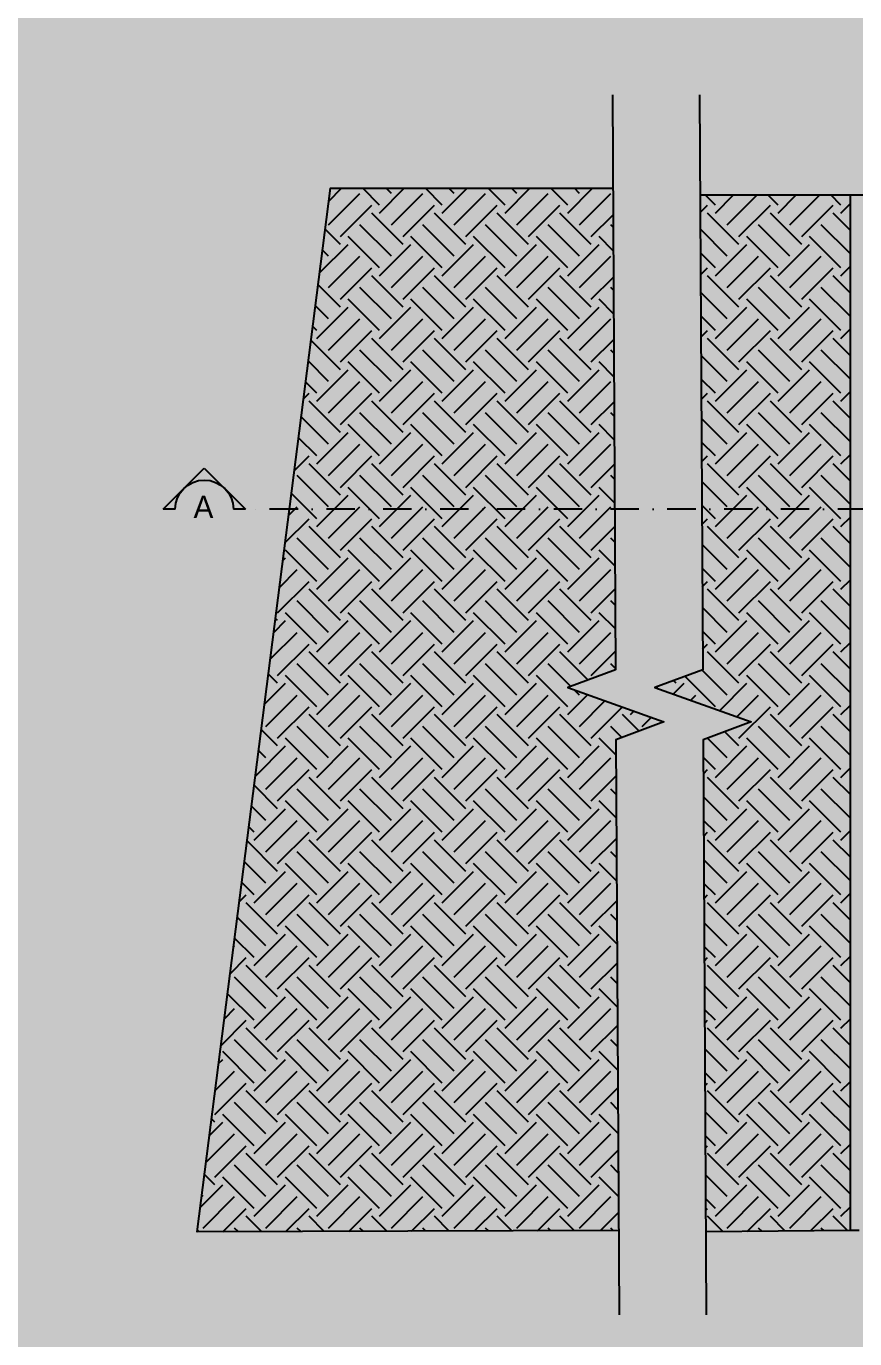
# Model space of a CAD drawing. Header units: centimetres. Extents: x 0 to 1099704, y -139216 to 99734.
# Drawn here: x 850545 to 852917, y 9415 to 13175 of the extents above; entities that cross this region are included whole.
import ezdxf

# ---------------------------------------------------------------- set-up
doc = ezdxf.new("R2010")
doc.units = ezdxf.units.CM
doc.header["$LTSCALE"] = 4
doc.linetypes.add('DASHDOT', pattern=[25.4, 12.7, -6.35, 0, -6.35])
for name, color, linetype in [('0.2', 2, 'Continuous'), ('0.4', 4, 'Continuous'), ('0.6', 6, 'Continuous'), ('B-CORTE', 4, 'DASHDOT'), ('CONTORNO TERRENO', 3, 'Continuous')]:
    doc.layers.add(name, color=color, linetype=linetype)
doc.layers.add('C-TEXTO-01', color=2, linetype='Continuous', lineweight=20)
doc.styles.add('Esc.125', font='ERASLGHT.TTF', dxfattribs={"height": 22.5})

# ---------------------------------------------------------------- blocks, each defined once
blk = doc.blocks.new('A$C4B335074')
at = {"layer": 'B-CORTE', "linetype": 'Continuous'}
h = blk.add_hatch(color=256, dxfattribs=at)
h.paths.add_polyline_path([(14.71, 14.71), (7.35, 7.35, -0.414214), (22.06, 7.35)])
h.paths.add_polyline_path([(22.06, 7.35, -0.198912), (25.11, 0), (29.42, 0)])
h.paths.add_polyline_path([(7.35, 7.35), (0, 0), (4.31, 0, -0.198912)])
for p, q in [((14.71, 14.71), (0, 0)), ((29.42, 0), (14.71, 14.71)), ((0, 0), (4.31, 0)), ((25.11, 0), (29.42, 0))]:
    blk.add_line(p, q, dxfattribs=at)
at = {"layer": 'B-CORTE', "linetype": 'Continuous', "ltscale": 0.4}
blk.add_arc((14.71, 0), 10.4, 0, 180, dxfattribs=at)

msp = doc.modelspace()

# ---------------------------------------------------------------- hatches: boundary and pattern name
at = {"layer": '0.2', "true_color": 0x000000}
h = msp.add_hatch(dxfattribs=at)
h.set_pattern_fill('EARTH', color=18, scale=20, angle=45)
h.set_pattern_definition([(45, (115.85, 0), (0, 179.605122), [127, -127]), (45, (82.18, 33.68), (0, 179.605122), [127, -127]), (45, (48.5, 67.35), (0, 179.605122), [127, -127]), (135, (48.5, 89.8), (-179.605122, 0), [127, -127]), (135, (82.18, 123.48), (-179.605122, 0), [127, -127]), (135, (115.85, 157.15), (-179.605122, 0), [127, -127])])
h.paths.add_polyline_path([(852233.32, 11131.188), (852370.419, 11181.937), (852095.13, 11280.437), (852232.229, 11331.185), (852229.718, 11791.695), (851298.469, 11791.695), (851033.967, 9721.076), (852240.985, 9725.498)])
h.paths.add_polyline_path([(852224.708, 12710.626), (851415.853, 12710.626), (851298.469, 11791.695), (852229.718, 11791.695)])
h.paths.add_polyline_path([(855243.222, 12013.45), (855243.222, 12064.388), (855227.905, 12064.388), (855227.905, 12013.45)], flags=9)
h.paths.add_polyline_path([(854887.604, 12015.294), (854887.604, 12066.232), (854872.287, 12066.232), (854872.287, 12015.294)], flags=9)
h.paths.add_polyline_path([(856319.334, 12022.734), (856319.334, 12093.183), (856300.954, 12093.183), (856300.954, 12022.734)], flags=9)
h.paths.add_polyline_path([(856253.29, 12022.734), (856253.29, 12093.183), (856234.909, 12093.183), (856234.909, 12022.734)], flags=9)
h = msp.add_hatch(dxfattribs=at)
h.set_pattern_fill('EARTH', color=18, scale=20, angle=45)
h.paths.add_polyline_path([(852904.684, 12691.477), (852474.535, 12691.477), (852481.952, 11331.185), (852344.853, 11280.437), (852620.142, 11181.937), (852483.042, 11131.188), (852490.731, 9721.076), (852904.471, 9725.21)])
h = msp.add_hatch(color=18, dxfattribs=at)
h.dxf.hatch_style = 1
h.paths.add_polyline_path([(852929.471, 12691.477), (852904.471, 12691.477), (852904.471, 9725.21), (852929.471, 9725.21)])
at = {"layer": '0.4', "true_color": 0xf8f3ec}
h = msp.add_hatch(color=7, dxfattribs=at)
h.dxf.hatch_style = 1
h.paths.add_polyline_path([(865654.487, 6328.003), (865654.487, 15549.552), (844265.68, 15549.552), (844265.68, 6328.003)])

# ---------------------------------------------------------------- linework, layer by layer
at = {"layer": '0.4'}
msp.add_lwpolyline([(852929.471, 9725.21), (852904.471, 9725.141)], dxfattribs=at)
at = {"layer": '0.6'}
msp.add_line((852904.471, 9725.21, 77040.339), (852904.471, 12691.477, -4392.474), dxfattribs=at)
for points in [[(852240.985, 9725.498), (851033.967, 9721.076), (851415.853, 12710.626), (852224.708, 12710.626)], [(852474.535, 12691.477), (852904.471, 12691.477)], [(852904.471, 12691.477), (857795.036, 12691.477), (856957.106, 10275.21)], [(852904.471, 9725.141), (852490.731, 9721.076)]]:
    msp.add_lwpolyline(points, dxfattribs=at)
at = {"layer": 'B-CORTE', "ltscale": 1.6}
msp.add_line((857666.746, 11791.695), (851172.306, 11791.695), dxfattribs=at)
at = {"layer": 'CONTORNO TERRENO', "linetype": 'Continuous'}
for points in [[(852223.246, 12978.642), (852232.229, 11331.185), (852095.13, 11280.437), (852370.419, 11181.937), (852233.32, 11131.188), (852242.303, 9483.732)], [(852472.969, 12978.642), (852481.952, 11331.185), (852344.853, 11280.437), (852620.142, 11181.937), (852483.042, 11131.188), (852492.026, 9483.732)]]:
    msp.add_lwpolyline(points, dxfattribs=at)

# ---------------------------------------------------------------- block references
at = {"layer": 'B-CORTE', "xscale": -8, "yscale": 8, "zscale": 8}
msp.add_blockref('A$C4B335074', (851172.306, 11791.695), dxfattribs=at)

# ---------------------------------------------------------------- texts
at = {"layer": 'C-TEXTO-01', "insert": (851080.806, 11829.839), "char_height": 64, "width": 90.27725, "attachment_point": 3, "style": 'Esc.125'}
msp.add_mtext('A', dxfattribs=at)

doc.saveas('drawing.dxf')
